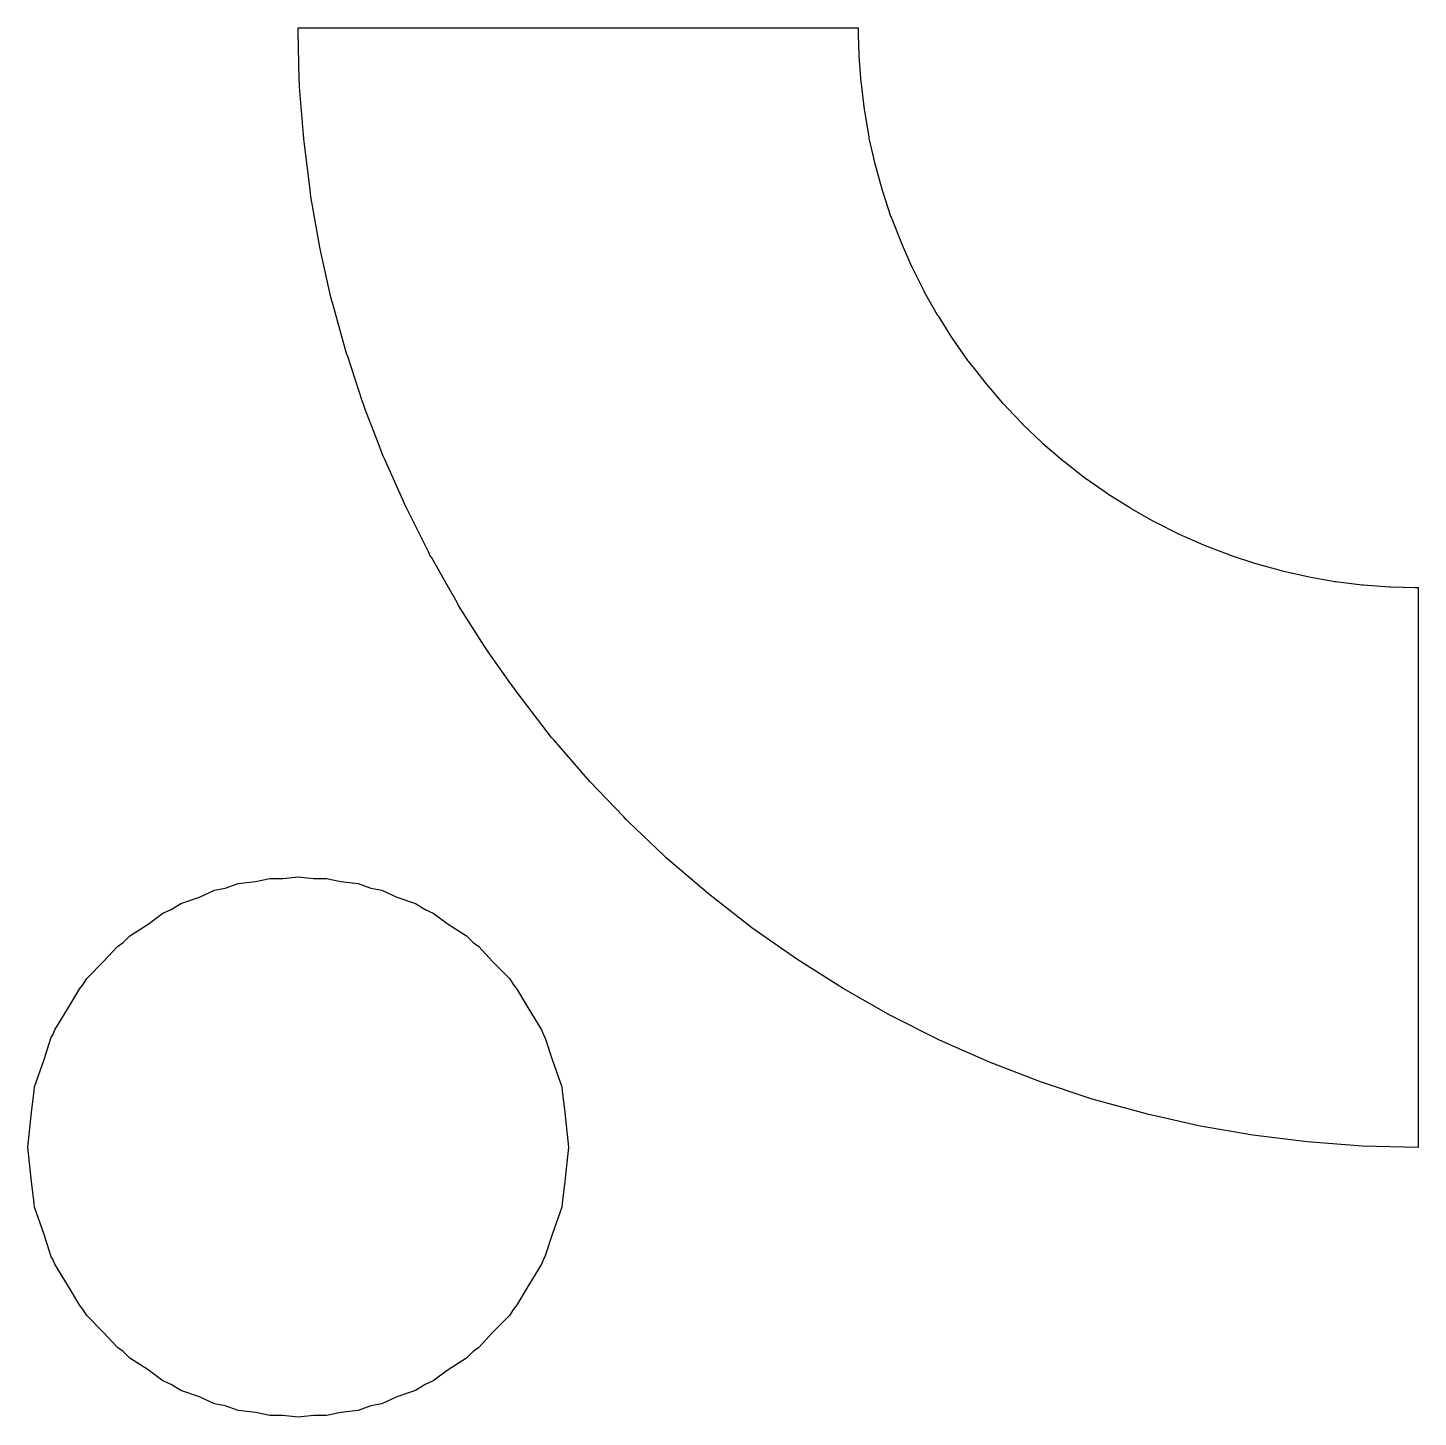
# Model space of a CAD drawing. Extents: x 125 to 175, y -125 to -75.
# Drawn here: x 171.276 to 175, y -78.724 to -75.001 of the extents above.
import ezdxf

# ---------------------------------------------------------------- set-up
doc = ezdxf.new("R2010")
doc.units = 0
doc.layers.add('BLACK', color=7, linetype='CONTINUOUS')

msp = doc.modelspace()

# ---------------------------------------------------------------- linework, layer by layer
at = {"layer": 'BLACK', "linetype": 'CONTINUOUS'}
for p, q in [((172, -75.0102), (172, -75.0011)), ((172, -75.0011), (173.5, -75.0011)), ((173.5, -75.0011), (173.5, -75.0194)), ((172.003, -75.1399), (172, -75.0102)), ((172, -75.0102), (172, -75.0102)), ((173.5, -75.0194), (173.502, -75.0739)), ((173.502, -75.0739), (173.502, -75.0771)), ((173.502, -75.0771), (173.507, -75.1478)), ((172.004, -75.1499), (172.003, -75.1399)), ((172.003, -75.1399), (172.003, -75.1399)), ((172.004, -75.1589), (172.004, -75.1499)), ((173.507, -75.1478), (173.508, -75.1509)), ((172.014, -75.2876), (172.004, -75.1589)), ((172.004, -75.1589), (172.004, -75.1589)), ((173.508, -75.1509), (173.516, -75.22)), ((173.516, -75.22), (173.516, -75.2211)), ((173.516, -75.2211), (173.517, -75.2242)), ((173.517, -75.2242), (173.529, -75.2936)), ((172.015, -75.2976), (172.014, -75.2876)), ((172.014, -75.2876), (172.014, -75.2876)), ((172.016, -75.3066), (172.015, -75.2976)), ((173.529, -75.2936), (173.529, -75.2966)), ((173.529, -75.2966), (173.545, -75.3652)), ((172.032, -75.4342), (172.016, -75.3066)), ((172.016, -75.3066), (172.016, -75.3066)), ((173.545, -75.3652), (173.546, -75.3682)), ((173.546, -75.3682), (173.564, -75.4359)), ((172.033, -75.4441), (172.032, -75.4342)), ((172.032, -75.4342), (172.032, -75.4342)), ((172.034, -75.4531), (172.033, -75.4441)), ((173.564, -75.4359), (173.565, -75.4388)), ((173.565, -75.4388), (173.567, -75.4441)), ((173.567, -75.4441), (173.587, -75.5054)), ((172.044, -75.5083), (172.034, -75.4531)), ((172.034, -75.4531), (172.034, -75.4531)), ((172.058, -75.5891), (172.044, -75.5083)), ((173.587, -75.5054), (173.588, -75.5083)), ((173.588, -75.5083), (173.614, -75.5737)), ((172.06, -75.598), (172.058, -75.5891)), ((173.614, -75.5737), (173.615, -75.5765)), ((173.615, -75.5765), (173.643, -75.6406)), ((172.088, -75.7226), (172.06, -75.598)), ((172.06, -75.598), (172.06, -75.598)), ((173.643, -75.6406), (173.645, -75.6434)), ((173.645, -75.6434), (173.676, -75.7061)), ((173.676, -75.7061), (173.677, -75.7088)), ((173.677, -75.7088), (173.712, -75.7699)), ((172.09, -75.7324), (172.088, -75.7226)), ((172.088, -75.7226), (172.088, -75.7226)), ((172.093, -75.7411), (172.09, -75.7324)), ((172.127, -75.8638), (172.093, -75.7411)), ((172.093, -75.7411), (172.093, -75.7411)), ((173.712, -75.7699), (173.714, -75.7726)), ((173.714, -75.7726), (173.75, -75.8309)), ((173.75, -75.8309), (173.751, -75.832)), ((173.751, -75.832), (173.753, -75.8346)), ((173.753, -75.8346), (173.793, -75.8923)), ((172.13, -75.8736), (172.127, -75.8638)), ((172.133, -75.8822), (172.13, -75.8736)), ((172.172, -76.0029), (172.133, -75.8822)), ((172.133, -75.8822), (172.133, -75.8822)), ((173.793, -75.8923), (173.795, -75.8948)), ((173.795, -75.8948), (173.817, -75.9224)), ((173.817, -75.9224), (173.839, -75.9505)), ((173.839, -75.9505), (173.841, -75.9529)), ((173.841, -75.9529), (173.858, -75.973)), ((172.176, -76.0126), (172.172, -76.0029)), ((173.858, -75.973), (173.887, -76.0067)), ((173.887, -76.0067), (173.889, -76.009)), ((172.179, -76.0211), (172.176, -76.0126)), ((172.214, -76.113), (172.179, -76.0211)), ((173.889, -76.009), (173.901, -76.0211)), ((173.901, -76.0211), (173.938, -76.0606)), ((173.938, -76.0606), (173.94, -76.0629)), ((173.94, -76.0629), (173.992, -76.112)), ((172.228, -76.1492), (172.214, -76.113)), ((173.992, -76.112), (173.994, -76.1141)), ((173.994, -76.1141), (174.048, -76.1604)), ((172.232, -76.1575), (172.228, -76.1492)), ((172.284, -76.2738), (172.232, -76.1575)), ((172.232, -76.1575), (172.232, -76.1575)), ((174.048, -76.1604), (174.051, -76.1624)), ((174.051, -76.1624), (174.106, -76.2058)), ((174.106, -76.2058), (174.109, -76.2077)), ((174.109, -76.2077), (174.167, -76.2482)), ((174.167, -76.2482), (174.169, -76.2499)), ((174.169, -76.2499), (174.229, -76.2875)), ((172.288, -76.283), (172.284, -76.2738)), ((172.292, -76.2911), (172.288, -76.283)), ((172.349, -76.4049), (172.292, -76.2911)), ((174.229, -76.2875), (174.231, -76.2891)), ((174.231, -76.2891), (174.292, -76.3237)), ((174.292, -76.3237), (174.295, -76.3251)), ((174.295, -76.3251), (174.358, -76.3566)), ((174.358, -76.3566), (174.36, -76.3579)), ((174.36, -76.3579), (174.425, -76.3863)), ((172.353, -76.4138), (172.349, -76.4049)), ((172.349, -76.4049), (172.349, -76.4049)), ((172.358, -76.4217), (172.353, -76.4138)), ((174.425, -76.3863), (174.427, -76.3875)), ((174.427, -76.3875), (174.493, -76.4127)), ((174.493, -76.4127), (174.496, -76.4138)), ((174.496, -76.4138), (174.562, -76.4358)), ((172.402, -76.4992), (172.358, -76.4217)), ((172.358, -76.4217), (172.358, -76.4217)), ((174.562, -76.4358), (174.565, -76.4367)), ((174.565, -76.4367), (174.633, -76.4555)), ((174.633, -76.4555), (174.636, -76.4562)), ((174.636, -76.4562), (174.704, -76.4717)), ((174.704, -76.4717), (174.708, -76.4723)), ((174.708, -76.4723), (174.777, -76.4844)), ((174.777, -76.4844), (174.78, -76.4849)), ((174.78, -76.4849), (174.786, -76.4857)), ((174.786, -76.4857), (174.85, -76.4936)), ((172.426, -76.5414), (172.402, -76.4992)), ((174.85, -76.4936), (174.853, -76.4939)), ((174.853, -76.4939), (174.924, -76.4992)), ((174.924, -76.4992), (174.927, -76.4993)), ((174.927, -76.4993), (174.991, -76.5009)), ((174.991, -76.5009), (174.991, -76.5009)), ((174.991, -76.5009), (175, -76.5011)), ((175, -76.5011), (175, -78.0011)), ((172.43, -76.5491), (172.426, -76.5414)), ((172.498, -76.6567), (172.43, -76.5491)), ((172.43, -76.5491), (172.43, -76.5491)), ((172.504, -76.6655), (172.498, -76.6567)), ((172.509, -76.6729), (172.504, -76.6655)), ((172.509, -76.673), (172.509, -76.6729)), ((172.563, -76.7494), (172.509, -76.673)), ((172.589, -76.7859), (172.563, -76.7494)), ((172.679, -76.9024), (172.589, -76.7859)), ((172.685, -76.9093), (172.679, -76.9024)), ((172.77, -77.007), (172.685, -76.9093)), ((172.685, -76.9093), (172.685, -76.9093)), ((172.776, -77.0146), (172.77, -77.007)), ((172.782, -77.0212), (172.776, -77.0146)), ((172.872, -77.1152), (172.782, -77.0212)), ((172.879, -77.1224), (172.872, -77.1152)), ((172.872, -77.1152), (172.872, -77.1152)), ((172.885, -77.1287), (172.879, -77.1224)), ((172.979, -77.2176), (172.885, -77.1287)), ((172.986, -77.225), (172.979, -77.2176)), ((173.099, -77.3217), (172.986, -77.225)), ((171.776, -77.3121), (171.805, -77.3061)), ((171.805, -77.3061), (171.839, -77.2942)), ((171.839, -77.2942), (171.886, -77.2889)), ((171.886, -77.2889), (171.924, -77.2807)), ((171.924, -77.2807), (171.959, -77.2807)), ((171.959, -77.2807), (172, -77.276)), ((172, -77.276), (172.041, -77.2807)), ((172.041, -77.2807), (172.076, -77.2807)), ((172.076, -77.2807), (172.114, -77.2889)), ((172.114, -77.2889), (172.161, -77.2942)), ((172.161, -77.2942), (172.195, -77.3061)), ((172.195, -77.3061), (172.224, -77.3121)), ((171.686, -77.3477), (171.736, -77.3303)), ((171.736, -77.3303), (171.776, -77.3121)), ((172.224, -77.3121), (172.264, -77.3303)), ((172.264, -77.3303), (172.314, -77.3477)), ((173.215, -77.4124), (173.099, -77.3217)), ((171.598, -77.4029), (171.638, -77.3736)), ((171.638, -77.3736), (171.66, -77.364)), ((171.66, -77.364), (171.686, -77.3477)), ((172.314, -77.3477), (172.34, -77.364)), ((172.34, -77.364), (172.362, -77.3736)), ((172.362, -77.3736), (172.402, -77.4029)), ((171.549, -77.434), (171.598, -77.4029)), ((172.402, -77.4029), (172.451, -77.434)), ((173.336, -77.4971), (173.215, -77.4124)), ((171.516, -77.4625), (171.531, -77.4517)), ((171.531, -77.4517), (171.549, -77.434)), ((172.451, -77.434), (172.469, -77.4517)), ((172.469, -77.4517), (172.484, -77.4625)), ((171.479, -77.5031), (171.516, -77.4625)), ((172.484, -77.4625), (172.521, -77.5031)), ((171.434, -77.5486), (171.479, -77.5031)), ((172.521, -77.5031), (172.566, -77.5486)), ((173.46, -77.5755), (173.336, -77.4971)), ((171.415, -77.5749), (171.423, -77.5652)), ((171.423, -77.5652), (171.434, -77.5486)), ((172.566, -77.5486), (172.577, -77.5652)), ((172.577, -77.5652), (172.585, -77.5749)), ((171.385, -77.6262), (171.415, -77.5749)), ((172.585, -77.5749), (172.615, -77.6261)), ((173.587, -77.6477), (173.46, -77.5755)), ((171.348, -77.6859), (171.385, -77.6262)), ((172.615, -77.6261), (172.652, -77.6859)), ((173.718, -77.7135), (173.587, -77.6477)), ((171.32, -77.7654), (171.339, -77.7058)), ((171.339, -77.7058), (171.343, -77.6993)), ((171.343, -77.6993), (171.348, -77.6859)), ((172.652, -77.6859), (172.657, -77.6993)), ((172.657, -77.6993), (172.661, -77.7058)), ((172.661, -77.7058), (172.68, -77.7654)), ((173.852, -77.7728), (173.718, -77.7135)), ((171.294, -77.8389), (171.32, -77.7654)), ((172.68, -77.7654), (172.706, -77.8389)), ((173.988, -77.8254), (173.852, -77.7728)), ((174.127, -77.8714), (173.988, -77.8254)), ((171.286, -77.9077), (171.293, -77.8496)), ((171.293, -77.8475), (171.294, -77.8389)), ((171.293, -77.8496), (171.293, -77.8475)), ((172.706, -77.8389), (172.707, -77.8475)), ((172.707, -77.8475), (172.707, -77.8496)), ((172.707, -77.8496), (172.714, -77.9076)), ((174.269, -77.9106), (174.127, -77.8714)), ((171.276, -78), (171.286, -77.9077)), ((172.714, -77.9076), (172.724, -78)), ((174.278, -77.9126), (174.269, -77.9106)), ((174.299, -77.9174), (174.278, -77.9126)), ((174.278, -77.9126), (174.278, -77.9126)), ((174.412, -77.9429), (174.299, -77.9174)), ((174.557, -77.9682), (174.412, -77.9429)), ((174.703, -77.9864), (174.557, -77.9682)), ((171.286, -78.0923), (171.276, -78)), ((172.724, -78), (172.714, -78.0924)), ((174.851, -77.9974), (174.703, -77.9864)), ((175, -78.0011), (174.851, -77.9974)), ((171.293, -78.1504), (171.286, -78.0923)), ((172.714, -78.0924), (172.707, -78.1504)), ((171.293, -78.1525), (171.293, -78.1504)), ((171.294, -78.1611), (171.293, -78.1525)), ((171.32, -78.2346), (171.294, -78.1611)), ((172.706, -78.1611), (172.68, -78.2346)), ((172.707, -78.1524), (172.706, -78.1611)), ((172.707, -78.1504), (172.707, -78.1524)), ((171.339, -78.2942), (171.32, -78.2346)), ((172.68, -78.2346), (172.661, -78.2942)), ((171.343, -78.3007), (171.339, -78.2942)), ((171.348, -78.3141), (171.343, -78.3007)), ((171.385, -78.3739), (171.348, -78.3141)), ((172.652, -78.3141), (172.615, -78.3739)), ((172.657, -78.3007), (172.652, -78.3141)), ((172.661, -78.2942), (172.657, -78.3007)), ((171.415, -78.4251), (171.385, -78.3739)), ((172.615, -78.3739), (172.585, -78.4251)), ((171.423, -78.4348), (171.415, -78.4251)), ((172.585, -78.4251), (172.577, -78.4348)), ((171.434, -78.4514), (171.423, -78.4348)), ((171.479, -78.4969), (171.434, -78.4514)), ((172.566, -78.4514), (172.521, -78.4969)), ((172.577, -78.4348), (172.566, -78.4514)), ((171.516, -78.5375), (171.479, -78.4969)), ((172.521, -78.4969), (172.484, -78.5375)), ((171.531, -78.5483), (171.516, -78.5375)), ((172.484, -78.5375), (172.469, -78.5483)), ((171.549, -78.566), (171.531, -78.5483)), ((171.598, -78.5971), (171.549, -78.566)), ((172.451, -78.566), (172.402, -78.5972)), ((172.469, -78.5483), (172.451, -78.566)), ((171.638, -78.6264), (171.598, -78.5971)), ((172.402, -78.5972), (172.362, -78.6264)), ((171.66, -78.636), (171.638, -78.6264)), ((171.686, -78.6523), (171.66, -78.636)), ((172.34, -78.636), (172.314, -78.6523)), ((172.362, -78.6264), (172.34, -78.636)), ((171.736, -78.6697), (171.686, -78.6523)), ((171.776, -78.6879), (171.736, -78.6697)), ((171.805, -78.6939), (171.776, -78.6879)), ((172.224, -78.6879), (172.195, -78.6939)), ((172.264, -78.6697), (172.224, -78.6879)), ((172.314, -78.6523), (172.264, -78.6697)), ((171.839, -78.7058), (171.805, -78.6939)), ((171.886, -78.7111), (171.839, -78.7058)), ((171.924, -78.7193), (171.886, -78.7111)), ((171.959, -78.7193), (171.924, -78.7193)), ((172, -78.724), (171.959, -78.7193)), ((172.041, -78.7193), (172, -78.724)), ((172.076, -78.7193), (172.041, -78.7193)), ((172.114, -78.7111), (172.076, -78.7193)), ((172.161, -78.7058), (172.114, -78.7111)), ((172.195, -78.6939), (172.161, -78.7058))]:
    msp.add_line(p, q, dxfattribs=at)

doc.saveas('drawing.dxf')
